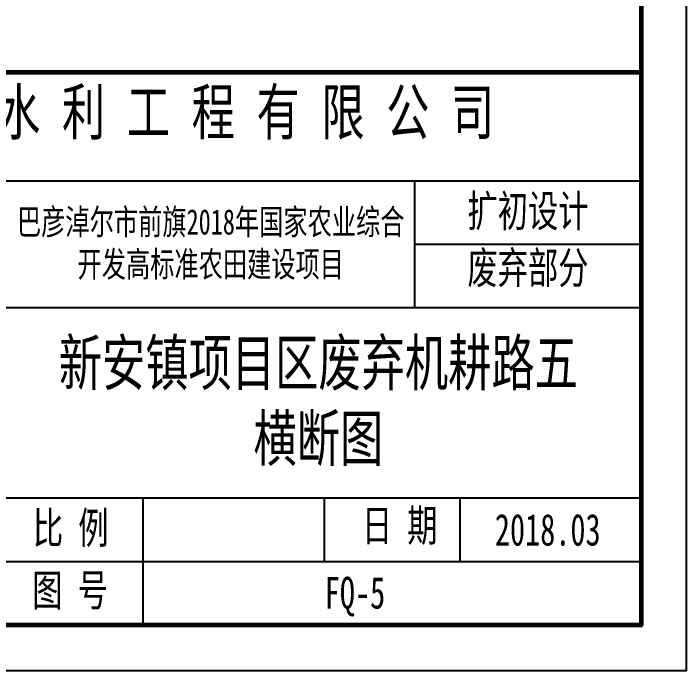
# Model space of a CAD drawing. Extents: x 695776 to 1250176, y 4443437 to 9025597.
# Drawn here: x 1241264 to 1250176, y 4538450 to 4547147 of the extents above; entities that cross this region are included whole.
import ezdxf

# ---------------------------------------------------------------- set-up
doc = ezdxf.new("R2010")
doc.units = 0
doc.header["$LTSCALE"] = 0.5
doc.layers.add('图框', color=7, linetype='CONTINUOUS')
doc.styles.add('仿宋', font='仿宋_GB2312.ttf', dxfattribs={"width": 0.7})

msp = doc.modelspace()

# ---------------------------------------------------------------- linework, layer by layer
at = {"layer": '图框', "color": 7, "lineweight": 60}
msp.add_line((1235176.0353, 4546369.5944), (1249576.0353, 4546369.5944), dxfattribs=at)
at = {"layer": '图框', "color": 7}
for p, q in [((1249576.0353, 4544929.5944), (1235176.0353, 4544929.5944)), ((1246576.0353, 4544929.5944), (1246576.0353, 4543249.5944)), ((1246576.0379, 4544929.5948), (1246576.0379, 4543249.5948)), ((1249576.0353, 4544089.5944), (1246576.0353, 4544089.5944)), ((1249576.0379, 4544089.5948), (1246576.0379, 4544089.5948)), ((1249576.0353, 4543249.5944), (1235176.0353, 4543249.5944)), ((1249576.0353, 4540729.5944), (1235176.0353, 4540729.5944)), ((1249576.0379, 4540729.5948), (1235176.0379, 4540729.5948)), ((1242976.0353, 4540729.5944), (1242976.0353, 4539049.5944)), ((1242976.0379, 4540729.5948), (1242976.0379, 4539049.5948)), ((1245376.0353, 4540729.5944), (1245376.0353, 4539889.5944)), ((1245376.0379, 4540729.5948), (1245376.0379, 4539889.5948)), ((1247176.0353, 4540729.5944), (1247176.0353, 4539889.5944)), ((1247176.0379, 4540729.5948), (1247176.0379, 4539889.5948)), ((1249576.0353, 4539889.5944), (1235176.0353, 4539889.5944))]:
    msp.add_line(p, q, dxfattribs=at)
at = {"layer": '图框', "linetype": 'Continuous', "lineweight": -2, "flags": 128}
msp.add_lwpolyline([(1199776.0353, 4574089.5944), (1199776.0353, 4538449.5944), (1250176.0353, 4538449.5944), (1250176.0353, 4574089.5944), (1199776.0353, 4574089.5944)], dxfattribs=at)
at = {"layer": '图框', "linetype": 'Continuous', "lineweight": 60, "flags": 128}
msp.add_lwpolyline([(1202776.0353, 4573489.5944), (1249576.0353, 4573489.5944), (1249576.0353, 4539049.5944), (1202776.0353, 4539049.5944), (1202776.0353, 4573489.5944)], dxfattribs=at)

# ---------------------------------------------------------------- texts
at = {"layer": '图框', "linetype": 'Continuous', "style": '仿宋'}
for s, insert, char_height, width, attachment_point in [('\u3000内 蒙 古 恒 源 水 利 工 程 有 限 公 司', (1236181.4223, 4546143.2848), 600, 12975.456, 1), ('扩初设计', (1248076.0353, 4544509.5944), 420, 3000, 5), ('巴彦淖尔市前旗2018年国家农业综合开发高标准农田建设项目', (1243876.0353, 4544089.5944), 336, 5400, 5), ('废弃部分', (1248076.0353, 4543756.8744), 420, 3000, 5), ('新安镇项目区废弃机耕路五横断图', (1245300.8072, 4541989.5944), 600, 6975.259258, 5), ('比 例', (1241521.0638, 4540548.0042), 420, 1384.032427, 1), ('日 期', (1245876.7694, 4540580.0782), 420, 1384.032427, 1), ('2018.03', (1247638.2328, 4540523.3135), 420, 1384.032427, 1), ('图 号', (1241512.4638, 4539723.2132), 420, 1384.032427, 1), ('FQ-5', (1245385.5717, 4539689.4262), 420, 1384.032427, 1)]:
    msp.add_mtext(s, dxfattribs=dict(at, insert=insert, char_height=char_height, width=width, attachment_point=attachment_point))

doc.saveas('drawing.dxf')
